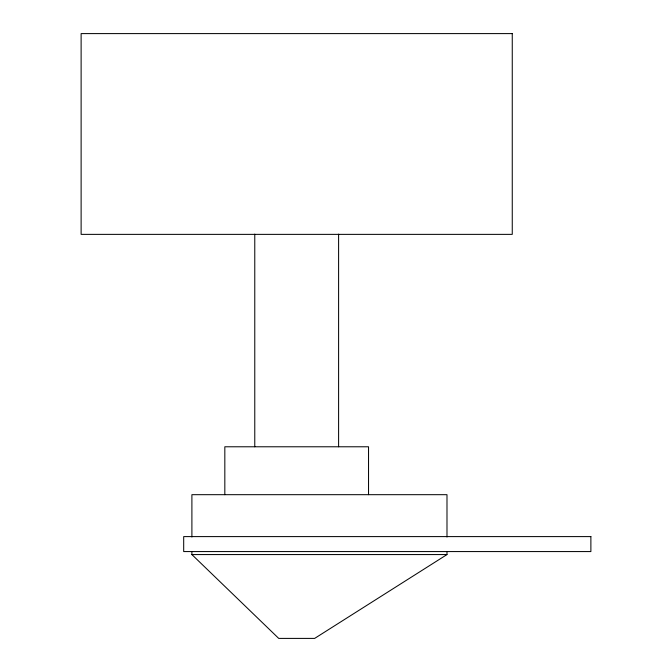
<?xml version="1.0" encoding="UTF-8"?>
<svg xmlns="http://www.w3.org/2000/svg" width="672" height="672" viewBox="0 0 672 672"><rect width="100%" height="100%" fill="white"/><g stroke="black" fill="none" stroke-linecap="round" stroke-linejoin="round"><path stroke-width="1.01" d="M446.989 551.468L446.989 554.568L314.656 638.4L278.72 638.4L191.898 554.568L191.898 551.468M191.898 554.568L446.989 554.568M446.989 537.012L446.989 494.684L191.898 494.684L191.898 537.012M368.542 494.684L368.542 446.779L224.826 446.779L224.826 494.684M338.604 234.133L338.604 446.779M254.772 234.133L254.772 446.779M512.257 33.6L81.119 33.6L81.119 234.368L512.257 234.368L512.257 33.6M590.881 536.6L183.691 536.6L183.691 551.569L590.881 551.569L590.881 536.6"/></g></svg>
